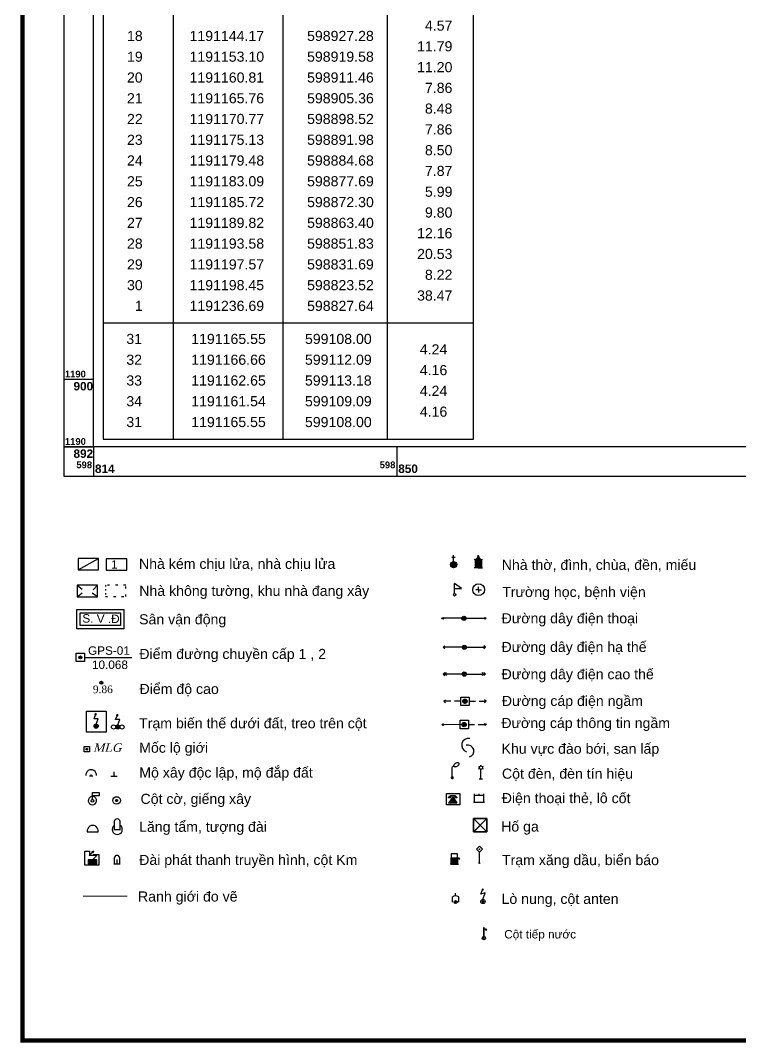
# Model space of a CAD drawing. Header units: millimetres. Extents: x 598805 to 599364, y 1190821 to 1191401.
# Drawn here: x 598805.3 to 598890.8, y 1190821.4 to 1190942.6 of the extents above; entities that cross this region are included whole.
import ezdxf
from ezdxf.enums import TextEntityAlignment as Align

# ---------------------------------------------------------------- set-up
doc = ezdxf.new("R2010")
doc.units = ezdxf.units.MM
doc.header["$PDMODE"] = 32
doc.header["$PDSIZE"] = 0.35
doc.linetypes.add('CHAMCHAM', pattern=[0.48, 0.13, -0.35])
doc.linetypes.add('GACH2', pattern=[3, 2, -1])
for name, color, linetype in [('bangtoado', 7, 'Continuous'), ('BE CHIM', 62, 'GACH2'), ('CAP THONG TIN NGAM', 5, 'Continuous'), ('DANDUNG', 7, 'Continuous'), ('diem', 2, 'Continuous'), ('Docao', 22, 'Continuous'), ('dtich', 3, 'Continuous'), ('GHICHU', 2, 'Continuous'), ('hl', 5, 'Continuous'), ('KHUNG BAN DO', 5, 'Continuous'), ('KTN', 7, 'Continuous'), ('NHA KIEN CO', 1, 'Continuous'), ('NHA TAM', 30, 'Continuous'), ('TOADO', 1, 'Continuous'), ('TRAM BIEN THE', 230, 'Continuous'), ('VANHOA', 255, 'Continuous')]:
    doc.layers.add(name, color=color, linetype=linetype)
doc.layers.add('Level 18', color=7, linetype='Continuous', lineweight=0)
doc.styles.add('Arial', font='arialbd_1.ttf')
doc.styles.add('HELVETICA', font='arial_1.ttf')
doc.styles.add('TIMES', font='times_1.ttf')
doc.styles.add('TXT', font='VNARIAL_0.TTF')
doc.styles.add('VHELVEN', font='VHELVEN0_0.TTF')
doc.styles.add('VN-Helve', font='VHELVEN0_0.TTF')
doc.styles.add('VNTIME-GC', font='vntime_1.TTF', dxfattribs={"oblique": 15})

# ---------------------------------------------------------------- blocks, each defined once
blk = doc.blocks.new('TRAM BIEN THE TREN COT')
blk.add_hatch(color=256).paths.add_polyline_path([(0, 3), (-0.27, 2.73), (0.01, 2.61)])
h = blk.add_hatch(color=256)
edge = h.paths.add_edge_path()
edge.add_arc((0, 0), 0.5, 0, 360)
for p, q in [((-0.51, 1.75), (-0.13, 2.67)), ((0, 3), (-0.27, 2.73)), ((0.01, 2.61), (-0.27, 2.73)), ((0.01, 2.61), (0, 3)), ((0.51, 1.75), (-0.51, 1.75)), ((0, 0.5), (0.51, 1.75))]:
    blk.add_line(p, q)
for centre in [(-1, 0), (0, 0), (1, 0)]:
    blk.add_circle(centre, 0.5)
blk = doc.blocks.new('*X42')
at = {"color": 0}
for p, q in [((-0.25, 0), (0, 0.25)), ((0, -0.25), (-0.25, 0)), ((-0.23, -0.1), (0.1, 0.23)), ((0.1, -0.23), (-0.23, 0.1)), ((-0.18, -0.18), (0.18, 0.18)), ((0.18, -0.18), (-0.18, 0.18)), ((0.23, -0.1), (-0.1, 0.23)), ((-0.1, -0.23), (0.23, 0.1)), ((0.25, 0), (0, 0.25)), ((0, -0.25), (0.25, 0))]:
    blk.add_line(p, q, dxfattribs=at)
blk = doc.blocks.new('TUONG DAI BIA TUONG NIEM')
for p, q in [((-0.8, 0), (0.8, 0)), ((-0.7, 1.86), (-0.7, 0)), ((0.7, 0), (0.7, 1.86))]:
    blk.add_line(p, q)
for centre, radius, start, end in [((0, 1.8), 0.703, 5.5221, 174.4779), ((0, 0), 1.2, 125.6853, 54.3147)]:
    blk.add_arc(centre, radius, start, end)
blk = doc.blocks.new('VCOTDEN')
blk.add_line((0, 0), (0, 2.43))
at = {"flags": 128}
blk.add_lwpolyline([(0, 2.43), (0.04, 2.54), (0.12, 2.65), (0.23, 2.73), (0.35, 2.77)], dxfattribs=at)
blk.add_lwpolyline([(1.62, 3.36, 0.165067), (1.53, 3.46, 0.105723), (1.32, 3.52, 0.068875), (1.1, 3.5, 0.055065), (0.83, 3.41, 0.055065), (0.58, 3.26, 0.068875), (0.43, 3.1, 0.105723), (0.34, 2.91, 0.165067), (0.35, 2.77, 0.165067), (0.45, 2.67, 0.105723), (0.65, 2.62, 0.068875), (0.88, 2.63, 0.055065), (1.15, 2.73, 0.055065), (1.39, 2.87, 0.068875), (1.55, 3.04, 0.105723), (1.64, 3.23, 0.165067)], format="xyb", close=True, dxfattribs=at)
at = {"const_width": 0.371}
blk.add_lwpolyline([(-0.19, 0, 1), (0.19, 0, 1)], format="xyb", close=True, dxfattribs=at)
blk = doc.blocks.new('capdien')
for p, q in [((604326.74, 1192945.09), (604326.92, 1192945.26)), ((604331.74, 1192945.09), (604331.57, 1192945.26)), ((604326.74, 1192945.09), (604326.92, 1192944.91)), ((604331.74, 1192945.09), (604331.57, 1192944.91))]:
    blk.add_line(p, q)
at = {"linetype": 'Continuous'}
for p, q in [((604328.73, 1192945.57), (604329.73, 1192945.58)), ((604328.73, 1192944.57), (604328.73, 1192945.57)), ((604329.73, 1192945.58), (604329.73, 1192944.58)), ((604327.58, 1192945.09), (604326.74, 1192945.09)), ((604328.74, 1192945.09), (604328.01, 1192945.09)), ((604329.73, 1192944.58), (604328.73, 1192944.57)), ((604329.74, 1192945.09), (604330.48, 1192945.09)), ((604330.91, 1192945.09), (604331.74, 1192945.09))]:
    blk.add_line(p, q, dxfattribs=at)
blk.add_circle((604329.24, 1192945.09), 0.25)
blk.add_circle((604329.24, 1192945.09), 0.25)
blk.add_ellipse((604329.25, 1192945.08), major_axis=(-0.053, 0.053), ratio=1, dxfattribs=at)
blk.add_point((604329.24, 1192945.09))
blk.add_point((604329.24, 1192945.09))
blk = doc.blocks.new('bbbb')
blk.add_hatch(color=7).paths.add_polyline_path([(603883.22, 1193040.91, 1), (603883.27, 1193040.91, 1)])
at = {"color": 7}
for p, q in [((603883.24, 1193041.27), (603882.89, 1193040.91)), ((603883.24, 1193041.27), (603883.6, 1193040.91)), ((603883.24, 1193040.56), (603882.89, 1193040.91)), ((603883.24, 1193040.56), (603883.6, 1193040.91)), ((603883.24, 1193039.27), (603883.24, 1193040.56)), ((603883.24, 1193039.27), (603883.14, 1193039.27)), ((603883.24, 1193039.27), (603883.34, 1193039.27))]:
    blk.add_line(p, q, dxfattribs=at)
blk.add_circle((603883.24, 1193040.91), 0.025, dxfattribs=at)

msp = doc.modelspace()

# ---------------------------------------------------------------- hatches: boundary and pattern name
for points in [[(598859.3, 1190877.66), (598859.67, 1190877.66), (598860.05, 1190877.66), (598860.05, 1190878.65, -0.320789), (598859.67, 1190879.16, -0.320789), (598859.3, 1190878.65)], [(598814.31, 1190860.39), (598814.17, 1190860.25), (598814.31, 1190860.2)], [(598856.83, 1190850.56, -0.389172), (598856.93, 1190850.4), (598857.14, 1190850.39, 0.271447), (598856.87, 1190850.65), (598856.41, 1190850.65, 0.281876), (598856.14, 1190850.39), (598856.36, 1190850.39, -0.400466), (598856.46, 1190850.56)], [(598856.64, 1190850.47), (598857.14, 1190849.77), (598856.14, 1190849.77)], [(598813.38, 1190842.54), (598814.38, 1190842.54), (598814.38, 1190843.04), (598813.38, 1190843.04)], [(598857.22, 1190843.27), (598857.22, 1190842.5), (598856.47, 1190842.5), (598856.47, 1190843.27)], [(598857.37, 1190843.27), (598857.46, 1190843.15), (598857.37, 1190843.15), (598857.33, 1190843.2), (598857.22, 1190843.2), (598857.22, 1190843.27)]]:
    msp.add_hatch(color=256).paths.add_polyline_path(points)
h = msp.add_hatch(color=256)
edge = h.paths.add_edge_path()
edge.add_arc((598814.31, 1190858.89), 0.25, 0, 360)
h = msp.add_hatch()
h.set_pattern_fill('ANSI31', color=256, scale=0.0025, style=0)
h.set_pattern_definition([(45, (598813.877321, 1190842.540826), (-0.00561266, 0.00561266), [])])
h.paths.add_polyline_path([(598813.99, 1190844.04), (598813.8, 1190843.97), (598813.92, 1190843.85)])
h = msp.add_hatch(color=256)
h.paths.add_polyline_path([(598860.22, 1190839.58), (598860.12, 1190839.49), (598860.18, 1190839.49)])
h.paths.add_polyline_path([(598860.22, 1190839.58), (598860.18, 1190839.49), (598860.24, 1190839.44)])

# ---------------------------------------------------------------- linework, layer by layer
for p, q in [((598856.54, 1190878.93), (598856.94, 1190878.93)), ((598856.74, 1190878.43), (598856.74, 1190879.18)), ((598859.3, 1190878.65), (598859.3, 1190877.66)), ((598860.05, 1190878.65), (598860.05, 1190877.66)), ((598859.67, 1190877.66), (598859.17, 1190877.66)), ((598859.67, 1190877.66), (598860.17, 1190877.66)), ((598856.86, 1190874.62), (598856.86, 1190875.82)), ((598857.67, 1190875.23), (598856.86, 1190875.82)), ((598856.86, 1190875.23), (598857.67, 1190875.23)), ((598859.71, 1190875.07), (598859.36, 1190875.07)), ((598859.46, 1190875.07), (598859.46, 1190875.07)), ((598859.71, 1190875.07), (598859.71, 1190875.42)), ((598859.71, 1190875.07), (598860.06, 1190875.07)), ((598859.71, 1190875.07), (598859.71, 1190874.72)), ((598857.71, 1190871.68), (598855.56, 1190871.68)), ((598858.21, 1190871.68), (598860.36, 1190871.68)), ((598855.51, 1190868.24), (598855.69, 1190868.42)), ((598860.51, 1190868.24), (598860.34, 1190868.42)), ((598855.51, 1190868.24), (598855.69, 1190868.06)), ((598857.76, 1190868.24), (598855.51, 1190868.24)), ((598858.26, 1190868.24), (598860.51, 1190868.24)), ((598860.51, 1190868.24), (598860.34, 1190868.06)), ((598855.51, 1190865.06), (598855.69, 1190865.24)), ((598855.51, 1190865.06), (598855.69, 1190864.88)), ((598857.76, 1190865.06), (598855.51, 1190865.06)), ((598855.73, 1190865.06), (598855.9, 1190865.24)), ((598855.73, 1190865.06), (598855.9, 1190864.88)), ((598858.26, 1190865.06), (598860.51, 1190865.06)), ((598860.3, 1190865.06), (598860.13, 1190865.24)), ((598860.3, 1190865.06), (598860.13, 1190864.88)), ((598860.51, 1190865.06), (598860.34, 1190865.24)), ((598860.51, 1190865.06), (598860.34, 1190864.88)), ((598813.16, 1190860.68), (598815.5, 1190860.68)), ((598813.16, 1190858.17), (598813.16, 1190860.68)), ((598814.06, 1190859.76), (598814.24, 1190860.23)), ((598814.31, 1190860.39), (598814.17, 1190860.25)), ((598814.31, 1190860.2), (598814.17, 1190860.25)), ((598814.31, 1190860.2), (598814.31, 1190860.39)), ((598815.5, 1190860.68), (598815.5, 1190858.17)), ((598814.57, 1190859.77), (598814.06, 1190859.76)), ((598814.31, 1190859.14), (598814.57, 1190859.77)), ((598857.74, 1190859.07), (598855.59, 1190859.06)), ((598815.5, 1190858.17), (598813.16, 1190858.17)), ((598859.71, 1190854.1), (598859.8, 1190854.05)), ((598859.8, 1190853.85), (598859.71, 1190853.8)), ((598859.97, 1190854.15), (598859.97, 1190854.25)), ((598859.97, 1190852.65), (598859.97, 1190853.75)), ((598860.23, 1190854.1), (598860.15, 1190854.05)), ((598860.15, 1190853.86), (598860.23, 1190853.81)), ((598816.06, 1190852.96), (598816.81, 1190852.96)), ((598816.44, 1190852.96), (598816.44, 1190853.46)), ((598859.77, 1190852.65), (598860.17, 1190852.65)), ((598813.88, 1190850.18), (598813.88, 1190851.03)), ((598813.88, 1190851.03), (598814.68, 1190851.03)), ((598814.68, 1190850.63), (598813.88, 1190850.63)), ((598814.68, 1190851.03), (598814.68, 1190850.63)), ((598855.88, 1190850.88), (598857.49, 1190850.88)), ((598855.88, 1190849.55), (598855.88, 1190850.88)), ((598856.64, 1190850.47), (598856.14, 1190849.77)), ((598856.64, 1190850.47), (598857.14, 1190849.77)), ((598857.49, 1190850.88), (598857.49, 1190849.55)), ((598859.22, 1190849.85), (598859.22, 1190850.85)), ((598860.32, 1190850.65), (598859.22, 1190850.65)), ((598859.77, 1190850.65), (598859.77, 1190850.85)), ((598860.32, 1190849.85), (598860.32, 1190850.85)), ((598857.49, 1190849.55), (598855.88, 1190849.55)), ((598856.14, 1190849.77), (598857.14, 1190849.77)), ((598859.12, 1190849.85), (598860.42, 1190849.85)), ((598859.1, 1190846.33), (598860.7, 1190847.93)), ((598859.1, 1190847.93), (598859.1, 1190846.33)), ((598860.7, 1190847.93), (598859.1, 1190847.93)), ((598859.1, 1190847.93), (598860.7, 1190846.33)), ((598860.7, 1190846.33), (598860.7, 1190847.93)), ((598813.26, 1190846.35), (598814.56, 1190846.35)), ((598859.1, 1190846.33), (598860.7, 1190846.33)), ((598812.97, 1190842.38), (598812.97, 1190844.06)), ((598812.97, 1190844.06), (598813.53, 1190844.06)), ((598813.53, 1190844.06), (598813.53, 1190843.65)), ((598813.99, 1190844.04), (598813.8, 1190843.97)), ((598813.99, 1190844.04), (598813.92, 1190843.85)), ((598814.38, 1190843.04), (598813.38, 1190843.04)), ((598813.38, 1190843.04), (598813.38, 1190842.54)), ((598813.49, 1190843.54), (598813.86, 1190843.91)), ((598814.38, 1190843.54), (598813.49, 1190843.54)), ((598813.53, 1190843.65), (598813.55, 1190843.65)), ((598813.92, 1190843.85), (598813.8, 1190843.97)), ((598813.88, 1190843.04), (598814.38, 1190843.54)), ((598813.95, 1190843.65), (598814.63, 1190843.65)), ((598814.38, 1190842.54), (598814.38, 1190843.04)), ((598814.63, 1190843.65), (598814.63, 1190842.38)), ((598816.47, 1190843.23), (598816.47, 1190842.55)), ((598816.79, 1190842.55), (598816.79, 1190843.05)), ((598817.12, 1190842.55), (598817.12, 1190843.23)), ((598857.22, 1190843.75), (598856.47, 1190843.75)), ((598856.47, 1190843.75), (598856.47, 1190842.5)), ((598856.47, 1190843.27), (598857.22, 1190843.27)), ((598856.47, 1190842.5), (598856.47, 1190843.27)), ((598857.22, 1190842.5), (598857.22, 1190843.75)), ((598857.22, 1190843.27), (598857.37, 1190843.27)), ((598857.22, 1190843.27), (598857.22, 1190843.2)), ((598857.22, 1190843.27), (598857.22, 1190842.5)), ((598857.22, 1190843.2), (598857.33, 1190843.2)), ((598857.33, 1190843.2), (598857.37, 1190843.15)), ((598857.37, 1190843.27), (598857.46, 1190843.15)), ((598857.37, 1190843.15), (598857.46, 1190843.15)), ((598814.63, 1190842.38), (598812.97, 1190842.38)), ((598813.38, 1190842.54), (598814.38, 1190842.54)), ((598816.42, 1190842.55), (598816.79, 1190842.55)), ((598816.79, 1190842.55), (598817.17, 1190842.55)), ((598856.84, 1190842.5), (598856.33, 1190842.5)), ((598856.47, 1190842.5), (598857.22, 1190842.5)), ((598857.22, 1190842.5), (598856.47, 1190842.5)), ((598856.84, 1190842.5), (598857.34, 1190842.5)), ((598859.97, 1190838.97), (598860.22, 1190839.58)), ((598860.22, 1190839.58), (598860.12, 1190839.49)), ((598860.12, 1190839.49), (598860.18, 1190839.49)), ((598860.24, 1190839.44), (598860.18, 1190839.49)), ((598860.22, 1190839.58), (598860.24, 1190839.44)), ((598856.61, 1190838.02), (598856.61, 1190838.62)), ((598856.98, 1190838.77), (598856.98, 1190839.07)), ((598857.36, 1190838.02), (598857.36, 1190838.62)), ((598857.36, 1190838.62), (598857.36, 1190838.62)), ((598860.47, 1190839.12), (598859.97, 1190838.97)), ((598860.22, 1190838.33), (598860.47, 1190839.12))]:
    msp.add_line(p, q)
at = {"linetype": 'Continuous'}
for p, q in [((598858.49, 1190859.08), (598859.22, 1190859.08)), ((598859.65, 1190859.08), (598860.39, 1190859.09))]:
    msp.add_line(p, q, dxfattribs=at)
at = {"color": 5, "lineweight": 30, "const_width": 0.5}
msp.add_lwpolyline([(598805.58, 1190821.6), (599211.08, 1190821.6), (599211.08, 1191401.1), (598805.58, 1191401.1)], close=True, dxfattribs=at)
for points in [[(598810.5, 1191326.5), (599206.5, 1191326.5), (599206.5, 1190888.5), (598810.5, 1190888.5)], [(598814, 1191323), (599203, 1191323), (599203, 1190892), (598814, 1190892)], [(598810.5, 1190892), (598814, 1190892), (598814, 1190888.5), (598810.5, 1190888.5)]]:
    msp.add_lwpolyline(points, close=True)
for points, const_width in [([(598856.55, 1190878.05, 1), (598856.93, 1190878.05, 1)], 0.375), ([(598860.15, 1190838.08, 1), (598860.3, 1190838.08, 1)], 0.15)]:
    msp.add_lwpolyline(points, format="xyb", close=True, dxfattribs=dict(const_width=const_width))
for points in [[(598813.52, 1190853.01), (598813.91, 1190853.01)], [(598813.71, 1190853.01), (598813.71, 1190853.16)]]:
    msp.add_lwpolyline(points)
msp.add_lwpolyline([(598856.14, 1190850.39, -0.281876), (598856.41, 1190850.65), (598856.87, 1190850.65, -0.271447), (598857.14, 1190850.39), (598856.93, 1190850.4, 0.389172), (598856.83, 1190850.56), (598856.46, 1190850.56, 0.400466), (598856.36, 1190850.39), (598856.14, 1190850.39)], format="xyb")
for centre, radius in [((598856.74, 1190878.05), 0.375), ((598859.71, 1190875.07), 0.7), ((598856.86, 1190874.47), 0.15), ((598857.96, 1190871.68), 0.25), ((598857.96, 1190871.68), 0.25), ((598855.46, 1190871.68), 0.1), ((598860.46, 1190871.68), 0.1), ((598858.01, 1190868.24), 0.25), ((598858.01, 1190868.24), 0.25), ((598858.01, 1190865.06), 0.25), ((598858.01, 1190865.06), 0.25), ((598814.31, 1190858.89), 0.25), ((598855.49, 1190859.06), 0.1), ((598857.99, 1190859.07), 0.25), ((598857.99, 1190859.07), 0.25), ((598860.49, 1190859.09), 0.1), ((598813.88, 1190850.03), 0.15), ((598816.74, 1190850.07), 0.45), ((598816.74, 1190850.07), 0.125), ((598860.22, 1190838.08), 0.25)]:
    msp.add_circle(centre, radius)
for centre, radius, start, end in [((598859.27, 1190878.77), 0.127, 223.3952, 282.3751), ((598859.13, 1190879.16), 0.541, 288.184, 359.3266), ((598860.21, 1190879.16), 0.541, 180.6734, 252.6483), ((598860.07, 1190878.77), 0.127, 257.6249, 316.6048), ((598858.49, 1190856.63), 0.801, 76.7142, 254.9729), ((598858.43, 1190855.92), 0.72, 285.5897, 105.0337), ((598859.98, 1190853.96), 0.2, 359.6239, 359.6233), ((598813.72, 1190853.09), 0.629, 353.5206, 186.4794), ((598813.87, 1190850.05), 0.5, 101.4673, 78.5163), ((598813.91, 1190846.45), 0.657, 351.8288, 188.1712), ((598816.79, 1190843.23), 0.325, 0.0822, 179.9178), ((598856.98, 1190838.23), 0.544, 46.3972, 133.6028)]:
    msp.add_arc(centre, radius, start, end)
for p in [(598857.96, 1190871.68), (598857.96, 1190871.68), (598858.01, 1190868.24), (598858.01, 1190868.24), (598858.01, 1190865.06), (598858.01, 1190865.06), (598857.99, 1190859.07), (598857.99, 1190859.07), (598856.98, 1190838.02)]:
    msp.add_point(p)
msp.add_trace([(598813.89, 1190846.35), (598813.94, 1190846.35), (598813.89, 1190846.4), (598813.94, 1190846.4)])
at = {"layer": 'bangtoado', "color": 7, "linetype": 'Continuous', "lineweight": -3, "ltscale": 0.05}
for p, q in [((598823.51, 1190892.93), (598823.51, 1190990.22)), ((598848.91, 1190892.93), (598848.91, 1190990.22)), ((598836.5, 1190892.93), (598836.5, 1190987.06)), ((598815.15, 1190906.74), (598859.09, 1190906.74))]:
    msp.add_line(p, q, dxfattribs=at)
msp.add_lwpolyline([(598859.09, 1190990.22), (598815.15, 1190990.22), (598815.15, 1190892.93), (598859.09, 1190892.93)], close=True, dxfattribs=at)
at = {"layer": 'BE CHIM', "color": 6, "linetype": 'CHAMCHAM', "ltscale": 2}
for p, q in [((598817.83, 1190875.6), (598815.41, 1190875.6)), ((598817.83, 1190874.25), (598817.83, 1190875.6)), ((598815.41, 1190874.25), (598817.83, 1190874.25))]:
    msp.add_line(p, q, dxfattribs=at)
at = {"layer": 'BE CHIM', "color": 6, "linetype": 'CHAMCHAM'}
msp.add_line((598815.41, 1190875.6), (598815.41, 1190874.25), dxfattribs=at)
at = {"layer": 'BE CHIM'}
for p, q in [((598859.1, 1190847.93), (598860.7, 1190847.93)), ((598859.1, 1190846.33), (598859.1, 1190847.93)), ((598859.1, 1190847.93), (598860.7, 1190846.33)), ((598860.7, 1190847.93), (598859.1, 1190846.33)), ((598860.7, 1190847.93), (598860.7, 1190846.33)), ((598860.7, 1190846.33), (598859.1, 1190846.33))]:
    msp.add_line(p, q, dxfattribs=at)
at = {"layer": 'BE CHIM', "color": 7, "linetype": 'Continuous'}
for points in [[(598812.03, 1190872.73), (598817.6, 1190872.73), (598817.6, 1190870.43), (598812.03, 1190870.43)], [(598812.43, 1190872.33), (598817.2, 1190872.33), (598817.2, 1190870.83), (598812.43, 1190870.83)]]:
    msp.add_lwpolyline(points, close=True, dxfattribs=at)
at = {"layer": 'CAP THONG TIN NGAM'}
for p, q in [((598857.5, 1190858.58), (598857.5, 1190859.58)), ((598857.5, 1190859.58), (598858.5, 1190859.58)), ((598858.5, 1190858.58), (598857.5, 1190858.58)), ((598858.5, 1190859.58), (598858.5, 1190858.58))]:
    msp.add_line(p, q, dxfattribs=at)
msp.add_circle((598858, 1190859.07), 0.075, dxfattribs=at)
at = {"layer": 'diem'}
msp.add_point((598814.93, 1190864.03), dxfattribs=at)
at = {"layer": 'Docao', "color": 0}
for points in [[(598860.31, 1190833.75), (598860.31, 1190835)], [(598860.31, 1190835), (598860.36, 1190835)], [(598860.36, 1190834.9), (598860.36, 1190835)], [(598860.36, 1190834.9), (598860.53, 1190834.83), (598860.63, 1190834.69)], [(598860.36, 1190833.75), (598860.36, 1190834.85)], [(598860.36, 1190834.85), (598860.5, 1190834.79), (598860.6, 1190834.66), (598860.63, 1190834.69)], [(598860.31, 1190833.75), (598860.36, 1190833.75)]]:
    msp.add_lwpolyline(points, dxfattribs=at)
msp.add_circle((598860.34, 1190833.75), 0.2, dxfattribs=at)
at = {"layer": 'dtich', "color": 1, "const_width": 0.1}
msp.add_lwpolyline([(598812.74, 1190838.72), (598818.03, 1190838.72)], dxfattribs=at)
at = {"layer": 'KTN'}
for points in [[(598814, 1190900), (598810.5, 1190900)], [(598814, 1190892), (598810.5, 1190892)], [(598814, 1190892), (598814, 1190888.5)], [(598850, 1190892), (598850, 1190888.5)]]:
    msp.add_lwpolyline(points, dxfattribs=at)
at = {"layer": 'NHA KIEN CO', "color": 6}
msp.add_lwpolyline([(598815.52, 1190877.39), (598817.94, 1190877.39), (598817.94, 1190878.74), (598815.52, 1190878.74), (598815.52, 1190877.39)], dxfattribs=at)
at = {"layer": 'NHA TAM'}
for p, q in [((598814.61, 1190878.78), (598812.19, 1190878.78)), ((598812.19, 1190878.78), (598812.19, 1190877.43)), ((598812.19, 1190877.43), (598814.61, 1190878.78)), ((598814.61, 1190877.43), (598814.61, 1190878.78)), ((598812.19, 1190877.43), (598814.61, 1190877.43)), ((598814.49, 1190875.59), (598812.07, 1190875.59)), ((598812.07, 1190875.59), (598812.07, 1190874.24)), ((598814.49, 1190874.24), (598814.49, 1190875.59)), ((598812.07, 1190874.24), (598814.49, 1190874.24))]:
    msp.add_line(p, q, dxfattribs=at)
for points in [[(598812.07, 1190875.59), (598812.66, 1190875.13)], [(598814.49, 1190875.59), (598813.96, 1190875.06)], [(598812.07, 1190874.24), (598812.67, 1190874.69)], [(598814.49, 1190874.24), (598813.86, 1190874.64)]]:
    msp.add_lwpolyline(points, dxfattribs=at)
at = {"layer": 'TOADO', "color": 7}
for p, q in [((598811.95, 1190867.54), (598812.95, 1190867.54)), ((598811.95, 1190866.54), (598811.95, 1190867.54)), ((598812.95, 1190867.54), (598812.95, 1190866.54)), ((598812.95, 1190866.54), (598811.95, 1190866.54)), ((598812.95, 1190867.04), (598818.53, 1190867.04))]:
    msp.add_line(p, q, dxfattribs=at)
msp.add_point((598812.45, 1190867.04), dxfattribs=at)
at = {"layer": 'VANHOA'}
for p, q in [((598812.89, 1190856.48), (598813.54, 1190856.48)), ((598812.89, 1190855.83), (598812.89, 1190856.48)), ((598813.54, 1190856.48), (598813.54, 1190855.83)), ((598813.54, 1190855.83), (598812.89, 1190855.83))]:
    msp.add_line(p, q, dxfattribs=at)
for centre, radius in [((598812.89, 1190856.47), 0.00025), ((598812.89, 1190856.47), 0.00025), ((598813.21, 1190856.15), 0.0962), ((598813.54, 1190856.47), 0.00025), ((598813.54, 1190856.47), 0.00025)]:
    msp.add_circle(centre, radius, dxfattribs=at)

# ---------------------------------------------------------------- block references
at = {"xscale": 0.5, "yscale": 0.5, "zscale": 0.5}
msp.add_blockref('*X42', (598816.74, 1190850.07), dxfattribs=at)
at = {"layer": 'BE CHIM', "color": 6, "linetype": 'ByBlock'}
for name, p in [('capdien', (-5471.15, -2083.25)), ('bbbb', (-5023.43, -2196.62))]:
    msp.add_blockref(name, p, dxfattribs=at)
at = {"layer": 'DANDUNG', "xscale": 0.5, "yscale": 0.5, "zscale": 0.5}
msp.add_blockref('VCOTDEN', (598856.58, 1190852.77), dxfattribs=at)
at = {"layer": 'TRAM BIEN THE', "xscale": 0.5, "yscale": 0.5, "zscale": 0.5}
msp.add_blockref('TRAM BIEN THE TREN COT', (598816.88, 1190858.78), dxfattribs=at)
at = {"layer": 'VANHOA', "xscale": 0.5, "yscale": 0.5, "zscale": 0.5}
msp.add_blockref('TUONG DAI BIA TUONG NIEM', (598816.82, 1190846.63), dxfattribs=at)

# ---------------------------------------------------------------- texts
at = {"layer": 'bangtoado', "color": 3, "ltscale": 0.05, "style": 'VHELVEN'}
for s, p in [('4.57', (598856.6, 1190941.03)), (' 18', (598819.84, 1190939.8)), ('1191144.17', (598834.25, 1190939.8)), ('598927.28', (598847.27, 1190939.8)), ('11.79', (598856.6, 1190938.57)), (' 19', (598819.84, 1190937.34)), ('1191153.10', (598834.25, 1190937.34)), ('598919.58', (598847.27, 1190937.34)), ('11.20', (598856.6, 1190936.1)), (' 20', (598819.84, 1190934.87)), ('1191160.81', (598834.25, 1190934.87)), ('598911.46', (598847.27, 1190934.87)), ('7.86', (598856.6, 1190933.64)), (' 21', (598819.84, 1190932.41)), ('1191165.76', (598834.25, 1190932.41)), ('598905.36', (598847.27, 1190932.41)), ('8.48', (598856.6, 1190931.18)), (' 22', (598819.84, 1190929.95)), ('1191170.77', (598834.25, 1190929.95)), ('598898.52', (598847.27, 1190929.95)), ('7.86', (598856.6, 1190928.71)), (' 23', (598819.84, 1190927.48)), ('1191175.13', (598834.25, 1190927.48)), ('598891.98', (598847.27, 1190927.48)), ('8.50', (598856.6, 1190926.25)), (' 24', (598819.84, 1190925.02)), ('1191179.48', (598834.25, 1190925.02)), ('598884.68', (598847.27, 1190925.02)), ('7.87', (598856.6, 1190923.79)), (' 25', (598819.84, 1190922.56)), ('1191183.09', (598834.25, 1190922.56)), ('598877.69', (598847.27, 1190922.56)), ('5.99', (598856.6, 1190921.32)), (' 26', (598819.84, 1190920.09)), ('1191185.72', (598834.25, 1190920.09)), ('598872.30', (598847.27, 1190920.09)), ('9.80', (598856.6, 1190918.86)), (' 27', (598819.84, 1190917.63)), ('1191189.82', (598834.25, 1190917.63)), ('598863.40', (598847.27, 1190917.63)), ('12.16', (598856.6, 1190916.4)), (' 28', (598819.84, 1190915.17)), ('1191193.58', (598834.25, 1190915.17)), ('598851.83', (598847.27, 1190915.17)), ('20.53', (598856.6, 1190913.94)), (' 29', (598819.84, 1190912.7)), ('1191197.57', (598834.25, 1190912.7)), ('598831.69', (598847.27, 1190912.7)), ('8.22', (598856.6, 1190911.47)), (' 30', (598819.84, 1190910.24)), ('1191198.45', (598834.25, 1190910.24)), ('598823.52', (598847.27, 1190910.24)), ('38.47', (598856.6, 1190909.01)), (' 1', (598819.84, 1190907.78)), ('1191236.69', (598834.25, 1190907.78)), ('598827.64', (598847.27, 1190907.78)), ('31', (598819.76, 1190903.86)), ('1191165.55', (598834.45, 1190903.86)), ('599108.00', (598847.02, 1190903.86)), ('4.24', (598855.99, 1190902.62)), ('32', (598819.76, 1190901.39)), ('1191166.66', (598834.45, 1190901.39)), ('599112.09', (598847.02, 1190901.39)), ('4.16', (598855.99, 1190900.16)), ('33', (598819.76, 1190898.93)), ('1191162.65', (598834.45, 1190898.93)), ('599113.18', (598847.02, 1190898.93)), ('4.24', (598855.99, 1190897.7)), ('34', (598819.76, 1190896.47)), ('1191161.54', (598834.45, 1190896.47)), ('599109.09', (598847.02, 1190896.47)), ('4.16', (598855.99, 1190895.23)), ('31', (598819.76, 1190894)), ('1191165.55', (598834.45, 1190894)), ('599108.00', (598847.02, 1190894))]:
    msp.add_text(s, height=1.2, dxfattribs=at).set_placement(p, align=Align.BOTTOM_RIGHT)
at = {"layer": 'Docao', "color": 0, "style": 'TIMES'}
msp.add_text('9.86', height=0.9, dxfattribs=at).set_placement((598813.92, 1190863.7), align=Align.TOP_LEFT)
at = {"layer": 'GHICHU', "style": 'VNTIME-GC', "oblique": 15}
msp.add_text('MLG', height=1, dxfattribs=at).set_placement((598813.95, 1190855.84))
at = {"layer": 'hl', "style": 'Arial'}
for s, height, p in [('1190', 0.8, (598811.85, 1190900.25)), ('900', 1, (598812.79, 1190898.71)), ('1190', 0.8, (598811.85, 1190892.25)), ('892', 1, (598812.79, 1190890.71))]:
    msp.add_text(s, height=height, dxfattribs=at).set_placement(p, align=Align.CENTER)
for p in [(598813.83, 1190889.48), (598849.83, 1190889.48)]:
    msp.add_text('598', height=0.8, dxfattribs=at).set_placement(p, align=Align.RIGHT)
for s, p in [('814', (598814.17, 1190888.92)), ('850', (598850.17, 1190888.92))]:
    msp.add_text(s, height=1, dxfattribs=at).set_placement(p)
at = {"layer": 'KHUNG BAN DO', "color": 7, "style": 'HELVETICA'}
for s, height, p in [('Nhà kém chịu lửa, nhà chịu lửa', 1.2, (598819.4, 1190877.54)), ('Nhà thờ, đình, chùa, đền, miếu', 1.2, (598862.45, 1190877.42)), ('Nhà không tường, khu nhà đang xây', 1.2, (598819.43, 1190874.34)), ('Trường học, bệnh viện', 1.2, (598862.51, 1190874.2)), ('Sân vận động', 1.2, (598819.41, 1190870.96)), ('Đường dây điện thoại', 1.2, (598862.44, 1190871.08)), ('Đường dây điện hạ thế', 1.2, (598862.42, 1190867.68)), ('Điểm đường chuyền cấp 1 , 2', 1.2, (598819.44, 1190866.85)), ('Đường dây điện cao thế', 1.2, (598862.44, 1190864.45)), ('Điểm độ cao', 1.2, (598819.46, 1190862.7)), ('Đường cáp điện ngầm', 1.2, (598862.46, 1190861.28)), ('Trạm biến thế dưới đất, treo trên cột', 1.2, (598819.41, 1190858.63)), ('Đường cáp thông tin ngầm', 1.2, (598862.41, 1190858.66)), ('Mốc lộ giới ', 1.2, (598819.42, 1190855.73)), ('Khu vực đào bới, san lấp', 1.2, (598862.43, 1190855.61)), ('Mộ xây độc lập, mộ đắp đất', 1.2, (598819.43, 1190852.78)), ('Cột đèn, đèn tín hiệu', 1.2, (598862.48, 1190852.65)), ('Cột cờ, giếng xây', 1.2, (598819.58, 1190849.66)), ('Điện thoại thẻ, lô cốt', 1.2, (598862.45, 1190849.75)), ('Lăng tẩm, tượng đài', 1.2, (598819.41, 1190846.35)), ('Hố ga', 1.2, (598862.38, 1190846.38)), ('Đài phát thanh truyền hình, cột Km', 1.2, (598819.42, 1190842.42)), ('Trạm xăng dầu, biển báo', 1.2, (598862.48, 1190842.4)), ('Ranh giới đo vẽ', 1.2, (598819.28, 1190838.08)), ('Lò nung, cột anten', 1.2, (598862.43, 1190837.8)), ('Cột tiếp nước', 1, (598862.75, 1190833.7))]:
    msp.add_text(s, height=height, dxfattribs=at).set_placement(p)
at = {"layer": 'KHUNG BAN DO', "color": 0, "style": 'HELVETICA'}
msp.add_text('S. V .Đ', height=1, rotation=359.3359, dxfattribs=at).set_placement((598812.67, 1190871.17))
at = {"layer": 'Level 18', "color": 7, "linetype": 'Continuous', "lineweight": 0, "style": 'TXT'}
msp.add_text('1', height=1, dxfattribs=at).set_placement((598816.48, 1190878.06), align=Align.MIDDLE)
at = {"layer": 'TOADO', "color": 0, "style": 'VN-Helve'}
msp.add_text('GPS-01', height=1, dxfattribs=at).set_placement((598815.83, 1190867.05), align=Align.BOTTOM_CENTER)
msp.add_text('10.068', height=1, dxfattribs=at).set_placement((598815.95, 1190866.67), align=Align.TOP_CENTER)

doc.saveas('drawing.dxf')
